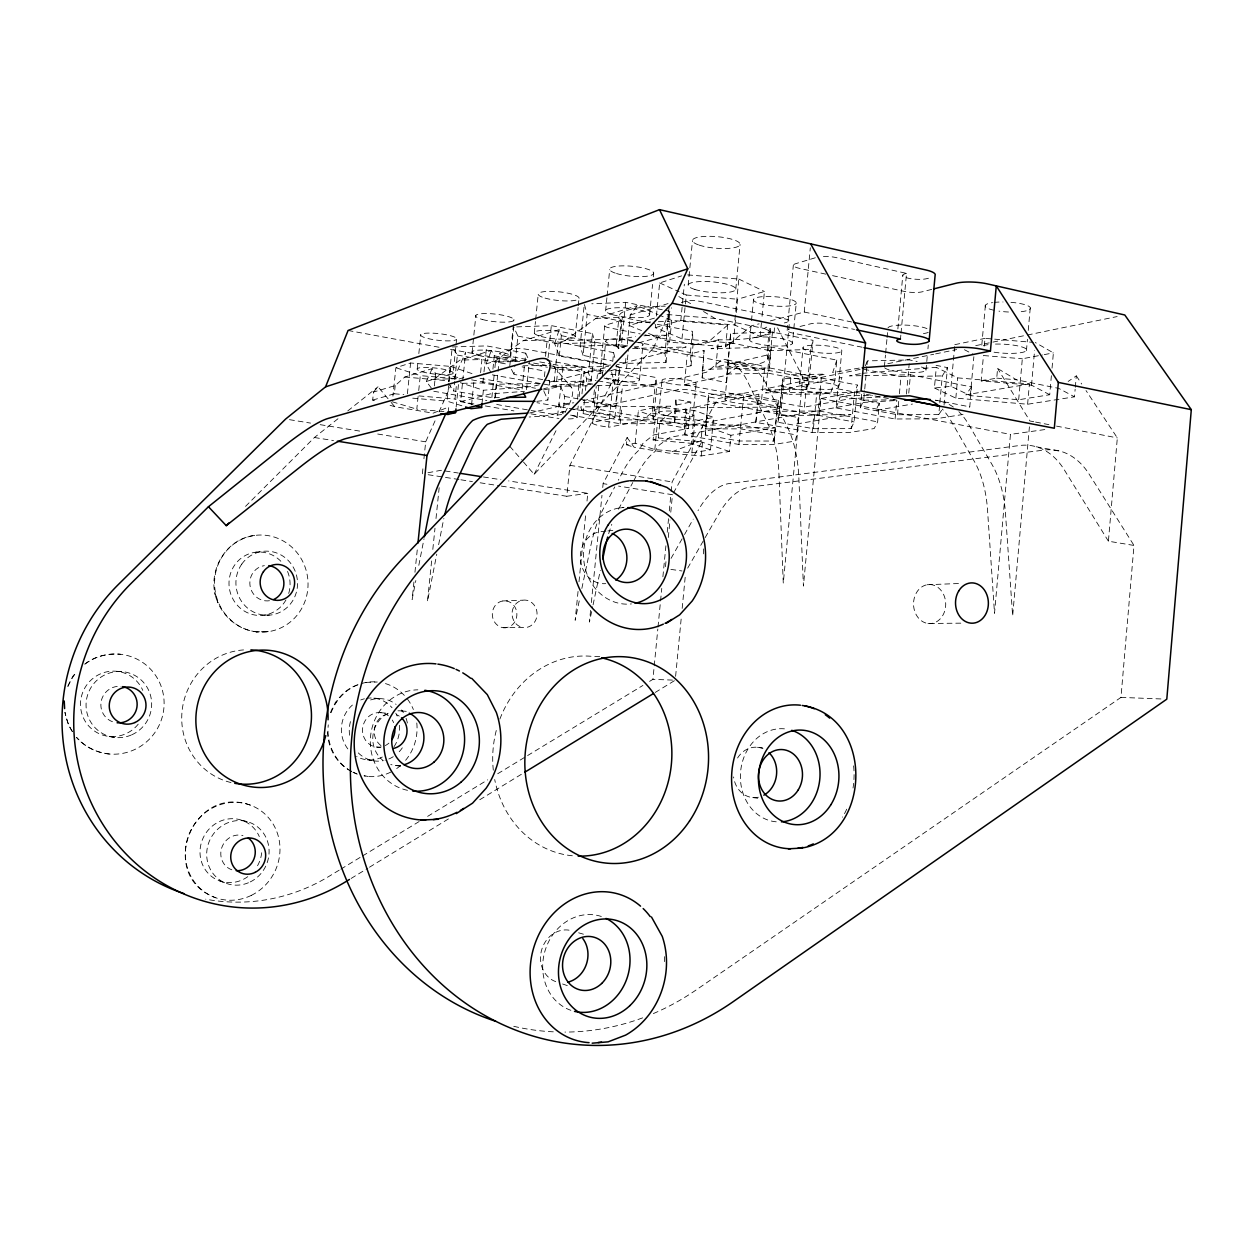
<?xml version="1.0" encoding="UTF-8"?>
<svg xmlns="http://www.w3.org/2000/svg" width="1254" height="1254" viewBox="0 0 1254 1254"><rect width="100%" height="100%" fill="white"/><g stroke="black" fill="none" stroke-linecap="round" stroke-linejoin="round"><path stroke-width="0.75" stroke-dasharray="5 3.75" d="M705.297 435.044L708.573 394.367L743.826 393.913L778.499 400.387L773.937 441.047L739.28 441L705.297 435.044L708.573 394.367M880.449 396.922L849.601 398.788L804.457 407.111L684.339 384.743L687.255 354.663L704.043 350.462L702.177 377.893L726.317 382.439L730.627 333.454L772.48 332.122L813.015 340.336L809.175 381.059L806.933 389.336L765.912 389.916L769.658 350.587L810.68 349.505L813.015 340.336M726.317 382.439L730.627 333.454M653.381 1013.561A275.911 246.693 -83.6 0 0 696.048 990.017L1120.966 697.396L1133.992 545.443L1108.411 541.211L1117.33 437.897L1086.027 390.558M862.125 373.331L936.299 367.328L934.418 388.003L951.049 386.342L970.345 395.637L1018.671 399.76L1049.708 394.728L1051.385 375.698M1052.043 368.096L1053.391 352.876L1035.302 342.53M934.418 388.003L955.83 398.129L1027.606 404.243L1074.474 396.828L1075.148 389.21M1075.321 387.298L1076.308 375.871L1068.142 381.451M985.378 305.271L981.631 346.903A22.666 4.499 3.3 0 1 990.299 344.38M1049.708 394.728L1031.525 385.182L981.177 380.918L983.434 355.775M984.296 346.088L985.001 338.361L992.745 339.003M981.177 380.918L996.726 378.128L997.588 368.472L1016.461 379.79L1058.799 388.411L1074.474 396.828M1044.786 429.573L1010.458 434.37L994.516 613.316L987.541 510.127A106.982 62.104 -80 0 0 974.123 461.017L951.002 420.858A105.054 59.596 -79.3 0 0 942.24 409.07M1018.671 399.76L1022.323 358.785L1042.419 354.96M1026.446 350.634L1027.449 339.254M1028.249 330.445L1030.271 307.638M1027.606 404.243L1029.409 383.943L957.664 377.877L936.299 367.328M1031.525 385.182L1034.613 350.289M1029.409 426.83L1012.652 615.902L1005.457 513.137A106.512 62.637 -79.9 0 0 991.851 464.231L968.48 424.181A104.599 60.129 -79.3 0 0 958.887 411.673M908.758 393.113L910.435 374.774L971.552 386.953L969.765 406.829L967.492 409.823M925.985 370.228L927.223 356.622M927.944 348.847L928.289 344.96M861.608 394.273L860.369 407.738L897.472 414.745L938.791 414.478L939.669 404.838M939.842 402.91L942.287 375.918L947.46 367.626L936.08 365.322M944.043 405.167L947.46 367.626M951.049 386.342L954.655 346.559M955.83 398.129L957.664 377.877M970.345 395.637L973.856 356.7M777.919 422.253L779.361 415.466L817.796 415.231L821.292 378.034L782.841 378.708L777.919 422.253L813.407 428.696L851.137 428.617L854.491 392.486L857.517 385.072L769.423 367.924L709.027 369.193L702.068 370.808M851.137 428.617L854.084 421.94L857.517 385.072M860.369 407.738L863.708 400.167L864.586 390.809M864.758 388.944L866.827 366.497M867.016 364.632L867.36 360.886L909.558 359.945L917.144 361.481M778.499 400.387L777.166 407.064L691.753 407.785L758.905 394.195L755.754 422.347L812.169 432.52L849.35 432.489L874.195 428.554L877.643 421.846L879.352 403.271L820.947 392.126L765.504 392.863L841.983 377.407L837.891 388.85L836.104 407.942L895.09 418.993L935.766 418.805L964.075 414.306M884.399 366.717L885.465 355.07M885.653 353.126L886.907 339.552M887.08 337.608L887.613 331.793M897.864 328.909L902.802 275.112M900.482 338.988L900.842 335.132M901.015 333.203L906.517 273.388L835.916 257.54A13.543 3.213 4 0 0 822.358 256.443M895.09 418.993L896.814 400.183L891.108 399.085M897.472 414.745L898.71 401.405M899.4 393.787L900.983 376.639L942.287 375.918M906.438 394.038L909.213 363.723M773.937 441.047L777.166 407.064M787.167 330.366L793.343 265.174M779.361 415.466L782.841 378.708M781.32 407.911L789.55 321.071M792.434 343.361A21.459 4.232 4.6 0 0 761.115 336.981A21.459 4.232 4.6 0 0 759.626 344.223A21.459 4.232 4.6 0 0 792.434 343.361L796.227 303.202A21.443 4.64 4.5 0 0 764.971 296.524A21.443 4.64 4.5 0 0 763.42 304.471A21.443 4.64 4.5 0 0 796.227 303.202M765.912 389.916L789.315 394.336L791.164 374.774L825.226 374.131L807.2 377.877L653.381 348.11L534.173 474.31L522.636 461.064M770.395 320.883L804.253 312.058L810.319 247.775M799.597 384.006L803.03 347.656M685.938 408.961L686.534 418.193L740.518 427.833L774.737 427.755L730.925 435.279L729.373 451.487L701.205 455.954L668.523 453.07L634.101 447.239L627.141 437.583L626.436 444.762L635.182 443.195L654.807 449.575L691.863 452.851L710.485 449.825L713.604 417.441L694.528 410.466L656.312 407.158L653.099 439.966L658.303 437.959L659.917 421.407L672.552 411.657L685.938 408.961L684.245 426.266L684.903 435.044L738.935 444.465L773.138 444.559L795.114 441.079L796.807 435.028L798.453 417.582L708.557 401.139M804.457 407.111L807.2 377.877M806.933 389.336L810.68 349.505M812.169 432.52L813.83 414.855L851.011 414.635L796.729 423.962L798.453 417.582M813.407 428.696L816.762 392.972L854.491 392.486M755.754 422.347L757.15 412.629L763.749 411.39L819.175 410.967L820.947 392.126M861.059 390.966L821.009 398.537L803.422 586.073L798.876 478.307A111.904 56.007 -80.6 0 0 787.528 427.332L767.276 386.013A109.772 53.656 -80.1 0 0 747.87 364.679L724.984 359.381M735.502 320.225L733.292 343.141L711.002 348.722L771.398 347.076L836.81 360.102L834.882 380.636L830.853 392.471L823.376 393.897L789.315 394.336M838.393 387.314A19.484 3.464 4.5 0 0 810.35 381.859A19.484 3.464 4.5 0 0 808.266 387.705A19.484 3.464 4.5 0 0 838.393 387.314L841.795 350.901A19.468 3.793 4.4 0 0 813.799 345.195A19.468 3.793 4.4 0 0 811.651 351.622A19.468 3.793 4.4 0 0 841.795 350.901M675.608 676.314L681.236 618.097M682.176 608.394L685.358 575.382M729.373 451.487L700.876 441.706L702.475 425.122L659.917 421.407M701.205 455.954L702.742 440.138L668.523 453.07M715.83 367.014L718.464 339.803A76.118 15.503 5 0 0 769.58 326.698L766.868 355.101A76.18 14.484 5.1 0 1 715.83 367.014L766.868 355.101M648.522 333.439L669.605 342.123L725.596 346.825L727.681 325.084L671.721 320.428L659.667 315.256M724.984 399.211L728.26 365.024M735.784 289.172L740.079 244.405M774.517 327.858L774.031 332.953L760.143 336.433L734.421 324.927L738.825 279.062L685.28 274.704M736.239 312.591L737.524 299.22L764.423 291.508L761.742 319.582M738.935 444.465L743.826 393.913M749.673 339.771L751.318 322.591M751.491 320.679L753.513 299.69M760.143 336.433L761.57 321.463M761.35 402.346A18.246 3.072 4.9 0 0 734.483 397.314A18.246 3.072 4.9 0 0 733.668 402.581A18.246 3.072 4.9 0 0 761.35 402.346L764.611 368.112A18.23 3.37 4.8 0 0 737.775 362.861A18.23 3.37 4.8 0 0 736.929 368.645A18.23 3.37 4.8 0 0 764.611 368.112M767.793 358.691L770.473 330.539M726.724 374.037L768.577 373.237L772.48 332.122M769.423 367.924L771.398 347.076M639.493 379.743L642.957 344.521M635.182 443.195L638.349 410.904L656.312 407.158M649.603 314.613L652.566 284.423M653.318 276.868L653.679 273.09M733.292 343.141L681.988 338.831L655.278 327.655L655.67 323.767M656.422 315.992L659.667 282.934L681.627 275.88M619.1 370.62L615.542 406.578L580.665 406.907L583.141 413.648L619.131 419.949L653.475 419.776L652.378 413.146L655.873 377.485L619.1 370.62L607.469 370.87M653.475 419.776L656.892 384.806L655.873 377.485M654.807 449.575L657.911 417.77L638.349 410.904M638.678 342.797L666.297 335.288L669.15 306.211M658.82 412.691L661.987 380.432M619.633 362.312L625.417 363.409L665.984 362.453L664.996 353.267L669.103 311.133L625.668 302.324L591.825 303.781M665.984 362.453L670.012 321.29L669.103 311.133M669.605 342.123L671.721 320.428M655.278 327.655L680.828 320.46L682.301 305.208M682.489 303.296L684.355 284.235M570.601 415.121L620.15 423.758L668.978 423.57L674.73 422.457L674.182 417.033L675.906 399.289L690.86 402.017L688.289 428.539L653.553 434.95L642.879 443.43L639.211 449.982A84.833 39.156 -81.3 0 0 622.752 471.802L618.332 480.188M681.988 338.831L686.251 295.003L680.938 292.59M674.73 422.457L676.423 405.011L675.906 399.289M688.148 285.269L692.49 240.58M649.588 681.377L652.926 679.339L654.055 667.724M654.243 665.796L657.817 629.022M658.005 627.094L661.767 588.377M662.896 576.777L665.905 545.803M667.222 532.26L668.539 518.717M669.291 510.974L670.984 493.559M671.172 491.615L672.113 481.944L717.79 398.647L861.09 369.193M665.482 566.667L666.235 558.876M668.319 537.496L670.012 519.987M670.78 512.212L672.473 494.719L618.535 486.097M616.921 366.842L626.53 368.645L684.151 367.391L691.017 365.745L690.437 352.593L692.506 331.354L656.469 324.159M691.017 365.745L693.023 345.195L692.506 331.354M684.903 435.044L686.534 418.193M693.039 415.654L696.174 383.363M710.485 449.825L691.346 443.336L694.528 410.466M691.863 452.851L694.951 420.983L713.604 417.441M702.177 377.893L704.043 350.462M575.178 336.589L578.094 307.559M578.282 305.631L579.05 297.888M583.063 355.415L580.116 346.088L584.301 304.095L587.154 314.393L583.063 355.415L611.936 360.87M501.334 486.097L566.808 496.271L569.896 465.312L613.331 379.382L608.598 427.285L601.418 426.046A16.318 2.477 5.5 0 1 594.333 422.034L613.817 417.99A10.016 1.552 5.6 0 0 609.538 415.482L536.947 402.706M577.545 399.148L579.285 381.655L593.189 384.194M577.075 417.347L578.204 406.045M579.144 396.64L581.95 368.425M581.966 393.819L584.207 371.356L605.525 370.918M583.141 413.648L584.489 400.089M585.461 390.402L586.621 378.786L584.207 371.356M544.612 379.931L554.174 381.671L591.136 381.012L588.565 372.846L592.468 333.611L551.321 325.617L515.613 326.933M591.136 381.012L594.96 342.608L592.468 333.611M583.471 402.691L593.142 402.581L594.929 384.508M592.609 423.131L596.246 386.436M597.014 378.708L597.406 374.852M605.604 310.961L606.905 297.762M607.093 295.881L609.71 269.516M578.047 591.418L575.178 620.26L579.897 597.782M579.003 581.793L585.681 514.501M587.013 501.036L587.781 493.339L508.575 480.909M596.591 408.146L599.051 383.285M600.008 373.723L604.741 325.915M602.233 376.545L605.729 341.386M612.736 361.591L613.614 352.593L547.183 339.928L523.169 340.696L494.891 361.277L486.082 363.864L491.458 373.269M616.216 344.678L618.99 316.619M590.587 610.369L589.427 622.062L592.656 606.748M591.355 602.563L601.967 495.33M602.735 487.524L603.111 483.636L627.141 437.583M596.967 385.668L608.645 385.48L614.632 384.037L616.529 364.867L686.126 346.966L632.345 348.487M627.627 345.806L618.426 348.314L621.169 320.491A76.118 15.503 5 0 1 665.263 306.18M609.24 365.4L559.315 356.042L554.66 343.674L564.833 340.696L620.197 338.956L622.329 317.356L654.572 323.783M580.116 346.088L621.467 344.866L625.668 302.324M614.93 417.316L619.821 367.814M619.131 419.949L622.548 385.37L656.892 384.806M625.417 363.409L626.169 355.666M627.313 344.066L630.245 314.958L637.298 305.662L657.958 314.519M620.15 423.758L621.843 406.657L670.671 406.202L656.077 409.227L642.079 420.592L608.598 427.285M626.53 368.645L628.332 350.415M510.253 355.775L513.936 319.504M509.767 366.105L513.732 326.996L517.902 336.103L514.798 366.732M542.7 379.586L514.015 374.382L514.595 368.645M448.666 381.624L452.239 346.95L486.646 345.9L525.724 353.189L522.009 389.916L482.868 382.94L459.936 383.348M526.523 389.633L529.392 361.215M534.298 333.156L535.458 321.557M535.662 319.629L538.201 294.502M545.537 356.355L547.183 339.928M544.424 376.639L544.988 371.09L522.072 366.889M548.092 357.688L551.321 325.617M536.837 401.343L547.873 400.026L549.691 382.047L548.343 378.912M554.174 381.671L557.983 343.721L594.96 342.608M492.352 374.836L556.118 386.326L557.999 367.594L608.582 366.45M559.315 356.042L561.353 335.68L559.221 329.63L523.169 340.696M496.647 404.258A10.095 1.583 6 0 0 500.659 405.199L557.654 415.105L563.281 365.933A9.891 1.756 5.7 0 1 576.479 366.419A9.891 1.756 5.7 0 1 580.931 369.209L578.752 369.789A16.474 2.916 5.8 0 1 556.933 368.989L549.315 367.579M543.343 389.978L560.616 386.326L564.708 396.468L562.968 413.789L558.829 404.133L573.815 402.8M422.379 473.808L423.162 466.284M423.93 458.76L425.686 441.831L435.875 418.977M413.93 581.997L412.127 599.522L415.842 580.524M414.949 572.279L417.551 546.963M434.354 385.918L435.64 373.441L432.175 368.629L404.791 377.046L395.214 385.558L373.52 392.063L372.673 400.089L376.341 401.186M461.895 405.794L447.082 401.155L448.869 383.787M449.057 381.859L450.656 366.419L410.607 362.986L395.872 367.72L392.91 396.123M431.627 560.961L427.457 601.465L436.768 554.143M432.818 549.393L434.997 528.169M436 518.529L439.166 487.665M448.18 412.613L448.76 407.017L433.069 413.177L394.712 406.672L387.361 404.478M453.086 373.441A18.183 3.057 6.4 0 0 428.413 367.485A18.183 3.057 6.4 0 0 424.087 372.297A18.183 3.057 6.4 0 0 453.086 373.441L455.813 346.982M456.001 345.085L456.581 339.411A18.167 3.354 6.4 0 0 431.972 333.125A18.167 3.354 6.4 0 0 427.583 338.439A18.167 3.354 6.4 0 0 456.581 339.411M499.39 397.549L491.85 397.643L453.682 390.966L454.653 381.514M454.857 379.633L457.381 355.07L452.239 346.95M472.727 404.666L454.983 399.054L456.581 383.473M456.158 406.986L458.462 384.57M473.934 403.976L460.594 401.672L462.538 382.627M462.742 380.73L465.673 352.155L453.917 378.536M472.068 352.515L475.877 315.318M471.551 404.885L474.075 380.197M480.596 372.657L481.944 359.522L459.983 360.102L434.041 379.178L426.329 381.451L432.724 389.869M482.868 382.94L483.809 373.676M483.997 371.827L486.646 345.9M481.991 403.647L483.37 390.245L460.328 382.689M492.932 369.131L494.295 355.822L491.396 350.446L459.983 360.102M491.85 397.643L494.139 375.165M494.907 367.673L495.471 362.061L519.971 361.45M494.766 398.317L496.192 384.241L540.568 383.473M495.377 397.565L499.86 353.518M372.673 400.089L394.352 393.772L395.214 385.558M407.393 393.803L410.607 362.986M417.253 368.754L418.052 361.168M418.836 353.581L420.795 334.63M443.947 411.563L416.798 409.18L418.538 392.408M418.726 390.543L420.278 375.636L395.872 367.72M418.82 565.319L424.024 538.734M438.634 544.691L442.74 523.858A86.557 33.686 -82 0 1 443.885 518.419M581.856 588.424L590.9 545.349A83.579 38.106 -81.8 0 1 604.193 507.008L614.789 486.897M593.064 604.836L600.321 570.382M554.66 343.674L559.221 329.63M836.81 360.102L832.703 372.579L860.228 367.924M836.104 407.942L840.133 397.095L847.673 395.684L872.423 395.386M486.082 363.864L491.396 350.446M865.307 365.933L867.36 360.886M439.01 411.939L450.766 385.574M653.381 348.11L671.627 307.794M426.329 381.451L432.175 368.629M330.445 712.727C335.21 700.218 345.038 688.807 358.111 684.715M879.352 403.271L875.872 410.356L912.457 404.054M534.173 474.31L557.293 428.116M565.005 412.723L568.423 405.873A116.387 26.005 -41.4 0 0 557.011 385.386L543.703 388.74M67.7 686.299L72.842 676.314L76.572 671.94M618.551 509.218L632.784 482.508M633.678 480.846L637.236 474.169A84.535 39.579 -81.2 0 1 655.184 451.362A93.674 15.377 -83.5 0 1 660.215 444.308L670.044 437.317L864.743 402.362L896.971 400.481M673.414 493.01L702.742 440.138M671.062 558.375L683.587 536.21M684.543 534.502L693.211 519.156M687.678 568.125L704.199 539.298M705.171 537.605L718.777 513.889A82.074 41.586 -81.5 0 1 750.19 487.054L1044.065 450.076A102.609 64.581 -79.3 0 1 1089.397 474.561L1133.992 545.443M938.791 414.478L942.867 408.522M971.552 386.953L965.831 394.869L1029.409 383.943M334.975 703.133L336.244 701.613M373.52 392.063L378.018 386.796L389.947 400.998M245.533 506.365L314.425 437.521L338.658 418.193M727.681 325.084L709.466 340.963L693.023 345.195M725.596 346.825L728.637 344.301M729.358 344.129L751.585 325.789L759.109 323.83M347.734 410.951L378.018 386.796M564.833 340.696L595.869 318.375L637.298 305.662M84.755 664.134C94.771 656.218 107.813 653.303 120.368 654.243M351.12 878.443L367.83 868.223M369.491 867.204L449.684 818.157M479.765 799.754L523.2 773.185M655.184 692.459L675.232 680.201L652.926 679.339M339.176 870.166L329.159 876.248A185.341 178.287 -76.9 0 1 205.703 899.165M340.853 869.147L360.87 856.968M362.547 855.949L419.291 821.448M427.63 816.37L487.712 779.831M497.713 773.734L642.91 685.436M667.003 314.488L715.062 318.485L764.172 328.47L768.812 326.024M815.319 257.775L795.397 263.779A13.292 3.119 4.2 0 0 799.472 268.356L828.032 274.642M630.245 314.958L668.068 303.593M621.169 320.491L605.745 325.084A9.248 1.834 5.5 0 0 609.726 327.937L640.183 333.909M681.298 302.59L686.502 301.038A9.969 2.132 5 0 1 700.093 301.368L784.973 318.924A9.797 2.038 4.5 0 1 788.045 321.98L784.361 322.921M654.4 318.155L629.194 325.476L641.499 330.539M459.042 378.974L464.246 377.485M906.517 273.388L905.216 273.733A13.418 3.104 3.5 0 0 908.335 278.231A13.418 3.104 3.5 0 0 926.988 278.623L930.923 277.589M460.594 401.672L490.392 393.897L524.438 391.373M539.236 384.743L532.323 386.514L483.37 390.245M549.691 382.047L606.842 367.359M718.464 339.803L702.005 344.019A9.091 1.771 5.1 0 1 689.684 343.627L642.095 334.285M602.704 372.657L599.146 373.567A16.286 2.853 5.5 0 0 598.174 375.651M611.591 370.416L618.692 368.613A10.016 1.787 5.5 0 0 614.444 365.776M931.675 289.408L922.301 291.79A13.042 2.931 3.6 0 1 904.197 291.383L829.944 275.065M579.285 381.655L565.946 384.994L591.073 384.57M800.036 326.463L810.868 323.751A13.575 2.79 4.3 0 1 829.662 324.269L854.554 329.441M529.658 413.005L571.479 403.365M582.875 400.731L706.441 372.25L720.376 361.058A121.701 22.885 -83.1 0 1 727.116 360.227A110.274 52.981 -80.1 0 1 747.964 382.345L767.903 423.789A112.421 55.317 -80.6 0 1 779 474.952L783.28 583.204L802.717 377.015L775.865 324.472M565.24 411.406L544.487 416.062L529.188 417.002M572.796 409.729L576.574 408.882L688.289 428.539M684.339 384.743L726.364 375.322L740.111 364.867L745.44 363.346M557.654 415.105L558.375 414.933A9.907 1.52 5.7 0 1 561.714 414.666M954.827 344.662L985.001 338.361M676.423 405.011L690.86 402.017M887.848 363.691L933.697 354.271M935.609 353.879L956.63 349.552M975.737 345.634L1025.427 335.414M1027.339 335.022L1117.142 316.557M860.322 373.692L849.522 375.871L910.435 374.774M1044.253 354.616L1053.391 352.876M427.959 472.758L440.953 470.297L458.337 473.04M684.245 426.266L690.061 425.184L740.879 425.012L796.807 435.028M254.734 535.442C223.996 538.734 204.935 575.272 218.086 602.798M566.808 496.271L587.781 493.339M255.126 552.309L262.29 551.431M620.322 507.901L624.037 507.447A48.342 42.808 86 0 0 583.706 559.206A48.342 42.808 86 0 0 631.436 603.911M605.964 531.116L600.211 531.696A26.13 23.277 85.9 0 0 580.477 560.272A26.13 23.277 85.9 0 0 605.745 583.643M607.876 530.928L613.645 530.348M365.666 682.395L377.282 682.019M595.869 318.375L622.329 317.356M502.776 600.948L522.714 600.196M927.255 584.725L959.921 583.471M650.685 321.996L629.414 322.78L587.154 314.393M658.413 321.714L670.012 321.29M264.328 615.118L271.569 614.899M494.891 361.277L525.834 360.494M522.918 365.807L547.34 365.227M434.041 379.178L457.036 378.739L420.278 375.636M556.118 386.326L589.192 385.793M863.708 400.167L896.328 399.822M503.277 627.705A13.496 12.305 88.6 0 0 515.849 608.911A13.496 12.305 88.6 0 0 494.672 606.293A13.496 12.305 88.6 0 0 503.277 627.705L523.231 627.502A13.778 12.509 88.6 0 0 536.007 608.315A13.778 12.509 88.6 0 0 514.469 605.651A13.778 12.509 88.6 0 0 523.231 627.502M927.944 623.489A19.547 16.098 88.9 0 0 944.34 596.277A19.547 16.098 88.9 0 0 916.611 592.452A19.547 16.098 88.9 0 0 927.944 623.489L962.539 623.144M256.615 631.844A48.592 46.696 82.2 0 1 223.384 554.785A48.592 46.696 82.2 0 1 303.923 564.128A48.592 46.696 82.2 0 1 256.615 631.844C235.768 629.853 218.494 612.642 214.716 592.296M705.234 428.915L740.487 428.837L775.223 435.028M599.757 656.673L593.957 656.563A100.195 89.457 -83.7 0 0 499.719 719.514M1120.966 697.396L1162.975 699.027M116.81 671.313L122.72 671.674M373.864 698.133L382.015 698.744M686.251 295.003L737.524 299.22M994.673 339.16L1033.374 342.373M680.828 320.46L734.421 324.927M983.685 355.556L1022.323 358.785M996.726 378.128L1016.461 379.79M404.791 377.046L449.073 380.871M394.352 393.772L403.835 394.602M418.993 395.919L454.983 399.054M657.911 417.77L694.951 420.983M412.723 398.161L447.082 401.155M658.303 437.959L700.876 441.706M653.099 439.966L691.346 443.336M401.296 710.924L409.102 711.598M380.573 712.664L389.085 713.448M757.494 747.29L764.783 747.964M376.999 747.102L380.401 747.556M752.745 797.575L758.184 798.296M670.874 569.394L682.019 570.978M367.453 759.83L375.557 761.068M395.668 765.473L400.951 766.288M428.163 474.717L443.555 477.1M445.483 477.413L458.964 479.498M460.892 479.796L472.444 481.599M480.157 482.79L499.406 485.784M483.464 476.975L500.848 479.702M314.425 437.521L333.517 440.562M603.111 483.636L606.967 484.248M289.47 419.667L310.569 423.1M320.162 424.667L362.375 431.533M377.72 434.025L425.686 441.831M569.896 465.312L672.113 481.944M368.049 776.492L364.099 775.646M485.361 405.951L513.952 410.904M531.1 413.867L552.058 417.504A16.49 2.539 5.8 0 0 558.923 418.428M433.79 391.264L486.834 400.512M480.031 378.285L535.474 388.223M435.64 373.441L460.234 377.83M471.598 379.852L496.192 384.241M564.708 396.468L578.031 398.835M579.944 399.18L621.843 406.657M593.142 402.581L615.542 406.578M652.378 413.146L674.182 417.033M109.615 736.49L115.446 737.54M457.381 355.07L508.685 364.428M586.621 378.786L596.073 380.511M597.97 380.855L622.548 385.37M547.058 360.368L605.964 371.325M819.175 410.967L877.643 421.846M526.555 359.459L505.707 355.603A10.079 1.818 6.1 0 1 500.707 352.672L513.262 348.878A10.22 1.865 6 0 1 526.79 349.333L610.635 365.071M539.816 361.92L551.18 364.021M553.077 364.381L562.56 366.137M549.205 365.572L588.565 372.846M817.796 415.231L854.084 421.94M494.295 355.822L520.52 360.666M533.64 363.08L546.744 365.51M554.252 366.889L557.999 367.594M757.447 404.446L813.83 414.855M348.079 330.476L439.119 347.264M450.499 349.364L518.905 361.967M528.404 363.723L547.418 367.234M606.184 378.065L717.79 398.647M1036.306 446.769L1060.962 451.393M821.009 398.537L1010.458 434.37M517.902 336.103L557.983 343.721M781.336 386.232L816.762 392.972M621.467 344.866L627.141 345.963M634.712 347.421L664.996 353.267M768.577 373.237L809.175 381.059M561.353 335.68L624.664 347.844M837.891 388.85L864.508 393.96M866.404 394.336L881.609 397.252M883.506 397.628L889.211 398.725M620.197 338.956L633.489 341.527M635.386 341.903L690.437 352.593M935.359 400.136L969.765 406.829M1033.719 421.72L1029.926 420.983L997.588 368.472M1035.616 422.081L1048.924 424.651M1056.526 426.125L1117.33 437.897M730.126 342.75L769.658 350.587M863.928 369.287L900.983 376.639M862.094 347.217L793.343 333.203A13.324 2.712 4.4 0 1 789.205 329.175M804.253 312.058L851.638 321.98M109.364 754.015C96.777 752.619 84.786 746.929 76.353 737.383M250.283 805.115C191.815 783.781 156.609 876.562 215.829 897.786M242.383 820.461L249.421 822.342M357.327 774.126L353.064 772.15M578.627 932.804L584.27 934.434M392.314 401.797L416.798 409.18M626.436 444.762L634.101 447.239M450.656 366.419L474.655 374.491M562.591 983.982L569.441 986.349M702.475 425.122L730.925 435.279M219.873 880.998L226.708 883.521M659.667 282.934L679.166 291.79M764.172 328.47L774.031 332.953M738.825 279.062L764.423 291.508M964.436 349.709L974.029 354.741M351.512 771.335C336.856 764.297 327.717 747.839 327.592 731.866M678.822 296.524L692.004 304.503M703.525 311.494L715.062 318.485M509.829 446.346L521.366 459.591M553.077 365.792L571.667 387.705M391.138 402.409L394.712 406.672M448.462 383.552L453.682 390.966M1076.308 375.871L1081.716 384.037M72.23 731.333L68.484 724.984L64.8 712.366M1108.411 541.211L1064.395 469.999A103.267 63.876 -79.4 0 0 1019.58 445.515L729.091 483.574A82.498 41.021 -81.5 0 0 698.023 510.629M511.46 369.413L514.015 374.382M525.724 353.189L528.655 359.616M543.923 391.326L547.873 400.026M611.654 372.375L614.632 384.037M613.614 352.593L615.275 359.616M231.002 782.543A67.355 64.753 -77.1 0 1 182.112 710.72A67.355 64.753 -77.1 0 1 245.235 649.838M85.084 663.993A50.348 49.533 -58.3 0 1 153.709 672.834A50.348 49.533 -58.3 0 1 145.981 742.321A50.348 49.533 -58.3 0 1 76.902 737.618M72.418 731.662A50.348 49.533 -58.3 0 1 65.177 712.413M68.092 686.33A50.348 49.533 -58.3 0 1 76.823 671.752M385.464 683.587A47.495 44.47 -81.4 0 1 405.324 696.487M407.472 699.105A47.495 44.47 -81.4 0 1 413.381 709.513M416.783 722.962A47.495 44.47 -81.4 0 1 404.29 761.821M400.622 765.442A47.495 44.47 -81.4 0 1 393.74 770.489M390.778 772.103A47.495 44.47 -81.4 0 1 364.209 775.991M356.716 773.89A47.495 44.47 -81.4 0 1 353.142 772.323M351.386 771.398A47.495 44.47 -81.4 0 1 328.266 724.859M331.103 712.68A47.495 44.47 -81.4 0 1 359.726 684.088M361.34 683.571A47.495 44.47 -81.4 0 1 375.949 681.894M618.426 348.314A76.18 14.484 5.1 0 1 635.464 336.636M643.898 335.806A76.18 14.484 5.1 0 1 666.297 335.288M640.151 342.483A18.716 3.574 5.5 0 1 634.211 346.872M625.072 346.574A18.716 3.574 5.5 0 1 606.168 340.445A18.716 3.574 5.5 0 1 633.051 340.539M928.258 332.357A20.91 4.311 3.8 0 1 921.941 333.768M887.973 327.905A20.91 4.311 3.8 0 1 905.294 325.099A20.91 4.311 3.8 0 1 927.835 329.018M1010.959 302.324A22.635 4.922 3 0 1 1030.114 307.387A22.635 4.922 3 0 1 1017.887 311.964M1008.498 312.011A22.635 4.922 3 0 1 998.968 311.133M993.92 310.24A22.635 4.922 3 0 1 992.541 302.622M994.061 302.433A22.635 4.922 3 0 1 1003.028 301.979M921.376 367.014A20.942 3.934 4 0 1 913.947 372.595A20.942 3.934 4 0 1 884.65 367.767M568.313 418.93A16.49 2.539 5.8 0 0 573.893 418.491L576.072 418.021A9.907 1.52 5.7 0 0 571.589 415.529M396.656 714.78A17.572 16.38 -81.8 0 1 399.211 716.097M380.95 745.597A17.572 16.38 -81.8 0 1 374.695 727.367A17.572 16.38 -81.8 0 1 388.207 713.934M572.341 855.761A100.195 89.457 -83.7 0 1 494.703 779.486M493.308 770.175A100.195 89.457 -83.7 0 1 496.803 728.511M703.337 548.891A74.613 65.898 86 0 1 703.651 556.604M853.613 765.865A72.011 61.164 -85 0 1 853.034 788.045M846.716 809.175A72.011 61.164 -85 0 1 842.516 817.185M664.416 956.63A76.165 66.54 -74.8 0 1 664.589 962.476M608.676 533.655A83.281 38.513 -81.8 0 1 611.795 524.344M953.385 407.095A104.599 60.129 -79.3 0 0 944.45 402.409A116.011 92.827 -74 0 0 935.75 400.308M642.628 1017.856A275.911 246.693 -83.6 0 1 564.958 1032.089M553.312 1031.823A275.911 246.693 -83.6 0 1 512.87 1026.101M400.684 765.395A27.431 25.535 -81.4 0 1 390.746 764.501M388.191 713.275A27.431 25.535 -81.4 0 0 372.924 735.737A27.431 25.535 -81.4 0 0 383.285 760.661A31.334 29.297 -81.5 0 1 357.813 752.416M397.957 710.814A27.431 25.535 -81.4 0 1 406.202 711.943M737.571 757.996A25.252 21.647 -84.8 0 1 762.965 748.716M758.388 797.215A25.252 21.647 -84.8 0 1 733.574 776.947M555.726 981.616A26.663 23.481 -74.4 0 1 541.869 949.215A26.663 23.481 -74.4 0 1 571.526 930.703M112.468 721.724A18.355 18.058 -59.7 0 1 121.089 686.393M370.604 699.951A31.334 29.297 -81.5 0 1 396.107 704.403M401.578 709.952A31.334 29.297 -81.5 0 1 403.349 712.57M406.077 718.323A31.334 29.297 -81.5 0 1 407.346 723.009M402.315 747.823A31.334 29.297 -81.5 0 1 398.208 752.745M393.27 756.679A31.334 29.297 -81.5 0 1 385.088 760.253M349.6 735.236A31.334 29.297 -81.5 0 1 351.292 718.997M381.232 746.914A17.321 16.192 -81.5 0 1 362.986 726.082A17.321 16.192 -81.5 0 1 388.379 715.783M392.251 720.031A17.321 16.192 -81.5 0 1 393.599 722.649M388.897 743.136A17.321 16.192 -81.5 0 1 385.291 745.55M269.485 600.729A17.728 17.007 82.4 0 1 250.032 585.681A17.728 17.007 82.4 0 1 264.359 565.648M231.818 869.79A18.042 17.039 -63.7 0 1 221.707 847.861A18.042 17.039 -63.7 0 1 242.947 835.54M366.262 698.4A31.021 29.061 -81.4 0 1 392.047 707.726M395.809 713.197A31.021 29.061 -81.4 0 1 397.157 716.05M399.446 725.314A31.021 29.061 -81.4 0 1 393.991 746.741M382.313 757.024A31.021 29.061 -81.4 0 1 356.575 756.476M347.813 748.889A31.021 29.061 -81.4 0 1 352.405 705.062M360.713 699.983A31.021 29.061 -81.4 0 1 364.397 698.791M247.79 876.671A32.322 30.566 -63.2 0 1 204.104 867.799A32.322 30.566 -63.2 0 1 217.067 822.765A32.322 30.566 -63.2 0 1 259.312 836.606M261.694 852.751A32.322 30.566 -63.2 0 1 255.941 868.332M138.222 724.154A32.886 32.353 -57.9 0 1 88.752 726.035A32.886 32.353 -57.9 0 1 95.461 676.564A32.886 32.353 -57.9 0 1 142.799 690.39M285.943 599.961A31.742 30.519 82.2 0 1 241.442 609.099A31.742 30.519 82.2 0 1 237.006 562.074A31.742 30.519 82.2 0 1 282.448 563.015M287.542 571.401A31.742 30.519 82.2 0 1 288.545 593.988M407.519 790.318A50.787 47.056 -81.7 0 1 370.588 736.035A50.787 47.056 -81.7 0 1 417.864 689.825M776.226 821.809A46.664 39.767 -84.9 0 1 740.612 771.508A46.664 39.767 -84.9 0 1 784.957 728.887M570.868 1010.316A49.329 43.216 -74.7 0 1 545.662 948.823A49.329 43.216 -74.7 0 1 602.61 916.94M610.792 374.413A18.732 3.26 5.5 0 1 637.361 378.128A18.732 3.26 5.5 0 1 628.097 381.812A18.732 3.26 5.5 0 1 603.111 377.47M995.457 344.082A22.666 4.499 3.3 0 1 1026.603 350.383A22.666 4.499 3.3 0 1 991.82 351.825M677.881 389.759L597.578 407.487A9.264 1.473 5.6 0 0 601.591 409.854L681.878 424.056A9.107 1.411 5.2 0 0 694.199 424.604L779.847 408.6A9.828 1.63 4.8 0 0 776.712 406.077L691.471 390.292A10.001 1.709 5.2 0 0 677.881 389.759M268.293 631.608L256.098 631.844L268.293 631.608M251.286 895.387A49.47 46.774 -63.4 0 0 261.004 810.836A49.47 46.774 -63.4 0 0 185.639 847.688A49.47 46.774 -63.4 0 0 251.286 895.387M545.051 298.091A20.581 4.342 5.9 0 0 578.69 298.985A20.581 4.342 5.9 0 0 552.089 291.383A20.581 4.342 5.9 0 0 545.051 298.091M616.545 273.529A22.086 4.985 5.4 0 0 653.083 274.344A22.086 4.985 5.4 0 0 625.433 265.879A22.086 4.985 5.4 0 0 616.545 273.529M482.602 319.535A19.296 3.793 6.2 0 0 513.748 320.491A19.296 3.793 6.2 0 0 488.167 313.594A19.296 3.793 6.2 0 0 482.602 319.535M667.05 382.956A17.164 3.01 5.2 0 0 695.609 384.085A17.164 3.01 5.2 0 0 674.542 378.567A17.164 3.01 5.2 0 0 667.05 382.956M699.215 245.126A23.873 5.8 4.8 0 0 739.17 245.831A23.873 5.8 4.8 0 0 710.485 236.316A23.873 5.8 4.8 0 0 699.215 245.126M541.179 336.48A20.613 3.95 5.8 0 0 574.834 337.592A20.613 3.95 5.8 0 0 548.155 330.413A20.613 3.95 5.8 0 0 541.179 336.48M478.918 355.525A19.312 3.464 6.1 0 0 510.08 356.669A19.312 3.464 6.1 0 0 484.436 350.148A19.312 3.464 6.1 0 0 478.918 355.525M612.469 314.676A22.117 4.561 5.4 0 0 649.023 315.742A22.117 4.561 5.4 0 0 621.294 307.779A22.117 4.561 5.4 0 0 612.469 314.676M241.787 564.096A32.071 30.786 82.4 0 0 263.528 615.04A32.071 30.786 82.4 0 0 294.862 570.46A32.071 30.786 82.4 0 0 241.787 564.096M131.858 734.766A33.231 32.667 -59.7 0 0 138.457 677.756A33.231 32.667 -59.7 0 0 86.275 701.221A33.231 32.667 -59.7 0 0 131.858 734.766M250.251 881.923A32.651 30.848 -63.7 0 0 256.521 826.104A32.651 30.848 -63.7 0 0 206.894 850.588A32.651 30.848 -63.7 0 0 250.251 881.923M694.904 289.47A23.904 5.298 4.9 0 0 734.891 290.458A23.904 5.298 4.9 0 0 706.096 281.523A23.904 5.298 4.9 0 0 694.904 289.47M663.93 415.043A17.18 2.743 5.2 0 0 692.49 416.328A17.18 2.743 5.2 0 0 671.376 411.093A17.18 2.743 5.2 0 0 663.93 415.043"/><path stroke-width="1.5" d="M933.556 288.937L956.081 283.232A22.243 5.032 3.2 0 1 987.4 283.89L1124.791 314.989L1191.3 409.666L1166.8 699.168L733.324 1001.57A285.238 252.994 -83.9 0 1 400.167 935.97A285.238 252.994 -83.9 0 1 433.085 554.911L672.16 303.249L687.788 268.811L659.51 209.653L348.079 330.476L325.57 386.859L285.63 419.04L118.409 584.458A185.341 178.287 -76.9 0 0 183.852 893.522M862.188 367.783L932.537 362.61L990.425 351.042L996.272 285.896L1058.345 382.407L1054.316 428.241L861.059 390.966L865.526 342.891L810.68 243.872M929.104 341.041L935.108 275.3A22.462 5.22 3.5 0 0 925.938 269.971L659.51 209.653M417.958 543.076L427.003 455.5L445.656 413.945M440.53 413.82L447.991 414.478L455.578 412.582L455.97 408.851M465.595 406.954L471.159 408.694L481.614 407.472L481.991 403.647M424.385 536.837L427.363 521.633A86.855 33.2 -82 0 1 439.746 481.63L456.675 444.684A88.219 34.156 -81.6 0 1 472.711 420.466A97.357 64.205 -79 0 1 491.411 415.419L527.746 413.13M602.751 558.892L605.165 547.418A83.281 38.513 -81.8 0 1 607.704 537.025M349.443 879.462L346.104 881.499A189.464 181.689 -77.7 0 1 109.333 833.941A189.464 181.689 -77.7 0 1 131.294 583.235L208.446 506.726L226.253 525.645L229.012 522.887M208.446 506.726L281.884 447.929A91.903 14.954 -42.3 0 1 328.046 418.46L535.144 359.694A116.983 24.296 -41.5 0 1 545.568 379.053L509.829 446.346L403.412 557.701A275.911 246.693 -83.6 0 0 328.814 822.593A275.911 246.693 -83.6 0 0 495.8 1021.305M226.253 525.645L299.675 467.366A91.526 16.036 -42.3 0 1 346.12 438.508L541.806 389.21M456.284 813.611L472.57 803.156L486.082 788.296C501.098 766.241 504.97 737.728 496.365 712.476L487.32 694.653L471.676 678.304M666.297 623.285L679.715 614.789L692.177 600.995C713.354 569.786 709.059 524.595 681.878 498.308L666.893 487.414L650.528 481.52M524.862 772.166L653.506 693.493M804.331 847.61C871.828 833.314 873.944 719.012 805.052 705.908M325.57 386.859L687.788 268.811M592.17 1043.187L608.127 1041.839L625.605 1035.13C659.29 1016.21 674.636 972.649 662.253 936.393L651.453 916.94M525.363 417.237L501.145 419.244L487.289 424.322A87.905 34.642 -81.5 0 0 472.303 447.239L455.218 484.013A86.557 33.686 -82 0 0 444.731 514.83M884.305 396.687L909.746 395.809L929.136 399.822A105.054 59.596 -79.3 0 1 939.795 406.719M904.557 400.042L917.818 399.258A116.011 92.827 -74 0 1 930.421 399.54M788.343 848.817L803.093 848.002M421.015 820.085L438.069 819.285M629.947 480.721L647.174 480.94M506.914 397.455L525.755 397.204L523.498 392.831M534.909 401.374L490.612 401.17M447.819 411.908L455.578 412.582M460.281 473.338L481.52 476.677M337.326 441.173L427.003 455.5M911.611 400.81L938.18 405.935M672.16 303.249L865.526 342.891M1058.345 382.407L1191.3 409.666M864.006 347.609L898.381 354.616A13.073 2.555 3.9 0 0 916.502 355.195L950.187 348.204A22.274 4.373 3.5 0 1 981.521 349.192L990.425 351.042M856.466 329.833L900.482 338.988L899.196 339.27A13.433 2.696 3.8 0 0 902.363 343.235A13.433 2.696 3.8 0 0 921.032 343.8L924.95 342.969A22.494 4.53 3.8 0 0 919.872 336.276L853.535 322.372M476.285 405.779L481.614 407.472M64.236 701.017L64.612 708.573M250.91 649.87A67.355 64.753 -77.1 0 1 310.961 724.279A67.355 64.753 -77.1 0 1 234.717 783.311M325.789 735.581A68.845 65.992 -77.9 0 1 218.87 771.68A68.845 65.992 -77.9 0 1 235.344 656.391A68.845 65.992 -77.9 0 1 328.046 719.796M401.499 717.852A17.572 16.38 -81.8 0 1 406.374 735.816A17.572 16.38 -81.8 0 1 393.16 748.497M601.606 657.848A100.195 89.457 -83.7 0 1 671.094 766.774A100.195 89.457 -83.7 0 1 578.157 856.106M456.001 669.37A78.422 72.528 -81.9 0 1 459.419 671.015M462.757 672.865A78.422 72.528 -81.9 0 1 470.626 678.257M463.682 808.375A78.422 72.528 -81.9 0 1 460.375 810.429M456.989 812.279A78.422 72.528 -81.9 0 1 433.32 819.599M425.686 820.085A78.422 72.528 -81.9 0 1 354.38 737.916A78.422 72.528 -81.9 0 1 436 663.883M437.865 664.118A78.422 72.528 -81.9 0 1 454.277 668.617M663.335 624.131A74.613 65.898 86 0 1 574.128 573.423A74.613 65.898 86 0 1 628.74 480.893M645.967 481.113A74.613 65.898 86 0 1 660.795 485.533M671.799 619.429A74.613 65.898 86 0 1 665.075 623.301M802.184 705.453A72.011 61.164 -85 0 1 814.207 708.729M825.304 714.764A72.011 61.164 -85 0 1 829.662 718.134M813.313 843.895A72.011 61.164 -85 0 1 808.203 845.901M802.999 847.375A72.011 61.164 -85 0 1 797.716 848.331M790.569 848.739A72.011 61.164 -85 0 1 731.772 773.06A72.011 61.164 -85 0 1 800.444 705.218M589.067 1042.654A76.165 66.54 -74.8 0 1 535.693 941.864A76.165 66.54 -74.8 0 1 640.543 906.156M643.161 908.554A76.165 66.54 -74.8 0 1 650.23 916.627M601.559 1042.121A76.165 66.54 -74.8 0 1 598.017 1042.529M409.29 713.181A27.431 25.535 -81.4 0 1 423.758 740.612A27.431 25.535 -81.4 0 1 403.976 764.768M612.171 533.467A26.13 23.277 85.9 0 1 626.812 555.788A26.13 23.277 85.9 0 1 615.761 580.1M769.015 752.729A25.252 21.647 -84.8 0 1 763.811 795.177M582.812 938.556A26.663 23.481 -74.4 0 1 567.952 982.148M122.641 686.612A18.355 18.058 -59.7 0 1 136.937 707.131A18.355 18.058 -59.7 0 1 117.077 722.79M394.759 726.944A17.321 16.192 -81.5 0 1 391.812 739.813M268.811 565.617A17.728 17.007 82.4 0 1 273.748 599.475M248.292 838.048A18.042 17.039 -63.7 0 1 254.092 858.598A18.042 17.039 -63.7 0 1 236.191 870.684M424.855 690.296A50.787 47.056 -81.7 0 1 464.199 745.958A50.787 47.056 -81.7 0 1 412.738 791.086M627.799 507.588A48.342 42.808 86 0 1 669.056 552.512A48.342 42.808 86 0 1 635.104 603.315M791.744 730.33A46.664 39.767 -84.9 0 1 819.693 780.113A46.664 39.767 -84.9 0 1 781.43 821.856M606.058 918.43A49.329 43.216 -74.7 0 1 627.047 978.136A49.329 43.216 -74.7 0 1 574.489 1011.367M134.946 722.523A18.638 18.308 -62 0 0 138.567 690.531A18.638 18.308 -62 0 0 109.364 703.776A18.638 18.308 -62 0 0 134.946 722.523M263.465 571.636A17.979 17.227 82.7 0 0 275.551 600.243A17.979 17.227 82.7 0 0 293.154 575.304A17.979 17.227 82.7 0 0 263.465 571.636M255.158 872.361A18.308 17.258 -64.4 0 0 258.59 841.042A18.308 17.258 -64.4 0 0 230.846 854.852A18.308 17.258 -64.4 0 0 255.158 872.361M689.559 820.978A103.565 91.73 -84 0 0 628.724 657.221A103.565 91.73 -84 0 0 531.806 802.027A103.565 91.73 -84 0 0 689.559 820.978M958.667 591.073A20.142 16.412 88.9 0 0 970.235 623.081A20.142 16.412 88.9 0 0 986.961 595.023A20.142 16.412 88.9 0 0 958.667 591.073M433.962 762.118A28.058 26.005 -81.7 0 0 427.395 714.263A28.058 26.005 -81.7 0 0 392.016 745.205A28.058 26.005 -81.7 0 0 433.962 762.118M607.532 539.8A26.71 23.654 86 0 0 624.21 582.358A26.71 23.654 86 0 0 648.302 545.396A26.71 23.654 86 0 0 607.532 539.8M798.14 790.067A25.785 21.976 -84.9 0 0 782.998 749.626A25.785 21.976 -84.9 0 0 760.285 786.195A25.785 21.976 -84.9 0 0 798.14 790.067M601.654 983.481A27.259 23.889 -74.7 0 0 595.556 937.71A27.259 23.889 -74.7 0 0 562.795 969.201A27.259 23.889 -74.7 0 0 601.654 983.481M461.08 782.088A51.618 47.683 -81.9 0 0 449.418 693.995A51.618 47.683 -81.9 0 0 384.304 750.629A51.618 47.683 -81.9 0 0 461.08 782.088M629.947 1005.567A50.113 43.733 -74.9 0 0 619.1 921.361A50.113 43.733 -74.9 0 0 558.908 979.06A50.113 43.733 -74.9 0 0 629.947 1005.567M830.9 804.676A47.37 40.191 -85 0 0 803.485 730.267A47.37 40.191 -85 0 0 761.68 797.246A47.37 40.191 -85 0 0 830.9 804.676M607.955 525.238A49.094 43.31 86.1 0 0 638.819 603.315A49.094 43.31 86.1 0 0 682.646 535.176A49.094 43.31 86.1 0 0 607.955 525.238"/></g></svg>
